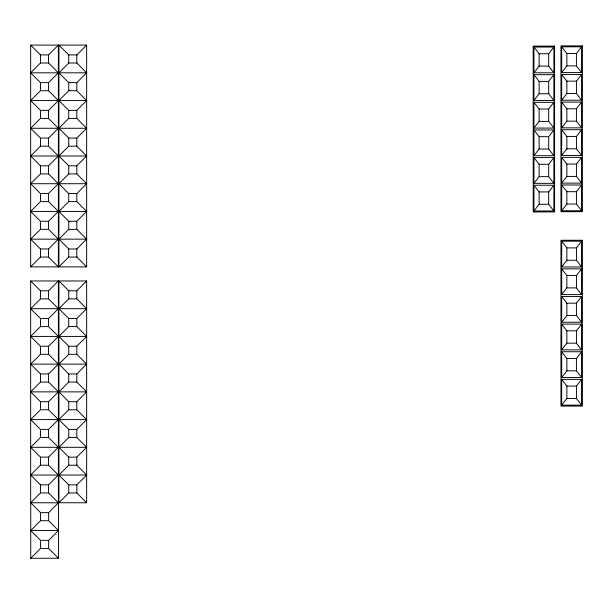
<?xml version="1.0" encoding="UTF-8"?>
<svg xmlns="http://www.w3.org/2000/svg" width="613" height="613" viewBox="0 0 613 613"><rect width="100%" height="100%" fill="white"/><g stroke="black" fill="none" stroke-linecap="round" stroke-linejoin="round"><path stroke-width="0.92" d="M533.931 72.801L539.118 66.104L539.118 53.745L533.931 47.04L553.876 47.04L553.876 72.801L533.931 72.801L533.931 47.04M553.876 72.801L548.689 66.104L548.689 53.745L553.876 47.04M533.931 100.44L539.118 93.735L539.118 81.383L533.931 74.679L553.876 74.679L553.876 100.44L533.931 100.44L533.931 74.679M553.876 100.44L548.689 93.735L548.689 81.383L553.876 74.679M561.677 72.572L566.872 65.875L566.872 53.515L561.677 46.81L581.622 46.81L581.622 72.572L561.677 72.572L561.677 46.81M581.622 72.572L576.435 65.875L576.435 53.515L581.622 46.81M533.931 128.079L539.118 121.374L539.118 109.014L533.931 102.317L553.876 102.317L553.876 128.079L533.931 128.079L533.931 102.317M553.876 128.079L548.689 121.374L548.689 109.014L553.876 102.317M561.677 100.21L566.872 93.505L566.872 81.154L561.677 74.449L581.622 74.449L581.622 100.21L561.677 100.21L561.677 74.449M581.622 100.21L576.435 93.505L576.435 81.154L581.622 74.449M533.931 155.71L539.118 149.013L539.118 136.653L533.931 129.948L553.876 129.948L553.876 155.71L533.931 155.71L533.931 129.948M553.876 155.71L548.689 149.013L548.689 136.653L553.876 129.948M561.677 127.849L566.872 121.144L566.872 108.785L561.677 102.087L581.622 102.087L581.622 127.849L561.677 127.849L561.677 102.087M581.622 127.849L576.435 121.144L576.435 108.785L581.622 102.087M533.931 183.348L539.118 176.644L539.118 164.292L533.931 157.587L553.876 157.587L553.876 183.348L533.931 183.348L533.931 157.587M553.876 183.348L548.689 176.644L548.689 164.292L553.876 157.587M561.677 155.48L566.872 148.783L566.872 136.423L561.677 129.718L581.622 129.718L581.622 155.48L561.677 155.48L561.677 129.718M581.622 155.48L576.435 148.783L576.435 136.423L581.622 129.718M533.931 210.987L539.118 204.282L539.118 191.923L533.931 185.226L553.876 185.226L553.876 210.987L533.931 210.987L533.931 185.226M553.876 210.987L548.689 204.282L548.689 191.923L553.876 185.226M561.677 183.118L566.872 176.414L566.872 164.054L561.677 157.357L581.622 157.357L581.622 183.118L561.677 183.118L561.677 157.357M581.622 183.118L576.435 176.414L576.435 164.054L581.622 157.357M561.677 210.757L566.872 204.052L566.872 191.693L561.677 184.988L581.622 184.988L581.622 210.757L561.677 210.757L561.677 184.988M581.622 210.757L576.435 204.052L576.435 191.693L581.622 184.988M561.677 266.962L566.872 260.264L566.872 247.905L561.677 241.2L581.622 241.2L581.622 266.962L561.677 266.962L561.677 241.2M581.622 266.962L576.435 260.264L576.435 247.905L581.622 241.2M561.677 294.6L566.872 287.895L566.872 275.536L561.677 268.839L581.622 268.839L581.622 294.6L561.677 294.6L561.677 268.839M581.622 294.6L576.435 287.895L576.435 275.536L581.622 268.839M561.677 322.239L566.872 315.534L566.872 303.174L561.677 296.47L581.622 296.47L581.622 322.239L561.677 322.239L561.677 296.47M581.622 322.239L576.435 315.534L576.435 303.174L581.622 296.47M561.677 349.87L566.872 343.173L566.872 330.813L561.677 324.108L581.622 324.108L581.622 349.87L561.677 349.87L561.677 324.108M581.622 349.87L576.435 343.173L576.435 330.813L581.622 324.108M561.677 377.508L566.872 370.804L566.872 358.444L561.677 351.747L581.622 351.747L581.622 377.508L561.677 377.508L561.677 351.747M581.622 377.508L576.435 370.804L576.435 358.444L581.622 351.747M561.677 405.147L566.872 398.442L566.872 386.083L561.677 379.378L581.622 379.378L581.622 405.147L561.677 405.147L561.677 379.378M581.622 405.147L576.435 398.442L576.435 386.083L581.622 379.378M58.373 45.094L48.55 54.917L48.55 62.993L58.373 72.817L48.55 82.64L40.473 82.64L30.65 72.817L40.473 62.993L40.473 54.917L30.65 45.094L58.373 45.094L58.373 266.885L30.65 266.885L30.65 45.094M48.55 82.64L48.55 90.716L58.373 100.547L48.55 110.371L40.473 110.371L30.65 100.547L40.473 90.716L40.473 82.64M58.917 72.817L68.74 62.993L76.824 62.993L86.648 72.817L76.824 82.64L68.74 82.64L58.917 72.817L86.648 72.817M76.824 62.993L76.824 54.917L86.648 45.094L58.917 45.094L58.917 266.885L86.648 266.885L86.648 45.094M40.473 146.17L48.55 146.17L58.373 155.993L48.55 165.816L48.55 173.893L58.373 183.716L48.55 193.539L40.473 193.539L30.65 183.716L40.473 173.893L40.473 165.816L30.65 155.993L40.473 146.17L40.473 138.094L30.65 128.27L40.473 118.447L40.473 110.371M68.74 90.716L76.824 90.716L86.648 100.547L76.824 110.371L68.74 110.371L58.917 100.547L68.74 90.716L68.74 82.64M48.55 146.17L48.55 138.094L58.373 128.27L48.55 118.447L48.55 110.371M76.824 110.371L76.824 118.447L86.648 128.27L76.824 138.094L68.74 138.094L58.917 128.27L68.74 118.447L68.74 110.371M76.824 165.816L68.74 165.816L58.917 155.993L68.74 146.17L76.824 146.17L86.648 155.993L76.824 165.816L76.824 173.893L86.648 183.716L76.824 193.539L76.824 201.616L86.648 211.439L76.824 221.262L76.824 229.339L86.648 239.162L76.824 248.985L68.74 248.985L58.917 239.162L68.74 229.339L76.824 229.339M48.55 193.539L48.55 201.616L58.373 211.439L48.55 221.262L40.473 221.262L30.65 211.439L40.473 201.616L40.473 193.539M76.824 193.539L68.74 193.539L58.917 183.716L68.74 173.893L68.74 165.816M30.65 266.885L40.473 257.062L40.473 248.985L30.65 239.162L40.473 229.339L40.473 221.262M68.74 229.339L68.74 221.262L58.917 211.439L68.74 201.616L68.74 193.539M40.473 248.985L48.55 248.985L58.373 239.162L48.55 229.339L48.55 221.262M58.917 266.885L68.74 257.062L76.824 257.062L86.648 266.885M40.473 298.868L48.55 298.868L58.373 308.691L48.55 318.515L40.473 318.515L30.65 308.691L40.473 298.868L40.473 290.792L30.65 280.969L58.373 280.969L58.373 502.76L48.55 492.936L48.55 484.86L58.373 475.037L48.55 465.213L40.473 465.213L30.65 475.037L40.473 484.86L48.55 484.86M40.473 290.792L48.55 290.792L58.373 280.969M48.55 346.238L40.473 346.238L30.65 336.414L40.473 326.591L48.55 326.591L58.373 336.414L48.55 346.238L48.55 354.314L58.373 364.137L48.55 373.968L48.55 382.045L58.373 391.868L48.55 401.691L40.473 401.691L30.65 391.868L40.473 382.045L48.55 382.045M68.74 382.045L76.824 382.045L86.648 391.868L76.824 401.691L76.824 409.768L86.648 419.591L76.824 429.414L68.74 429.414L58.917 419.591L68.74 409.768L68.74 401.691L58.917 391.868L68.74 382.045L68.74 373.968L58.917 364.137L68.74 354.314L68.74 346.238L58.917 336.414L68.74 326.591L68.74 318.515L58.917 308.691L68.74 298.868L68.74 290.792L58.917 280.969L86.648 280.969L86.648 502.76L58.917 502.76L58.917 280.969M68.74 290.792L76.824 290.792L86.648 280.969M48.55 373.968L40.473 373.968L30.65 364.137L40.473 354.314L48.55 354.314M68.74 318.515L76.824 318.515L86.648 308.691L76.824 298.868L76.824 290.792M68.74 346.238L76.824 346.238L86.648 336.414L76.824 326.591L68.74 326.591M30.65 419.591L40.473 409.768L48.55 409.768L58.373 419.591L48.55 429.414L40.473 429.414L30.65 419.591L58.373 419.591M68.74 373.968L76.824 373.968L86.648 364.137L76.824 354.314L76.824 346.238M40.473 465.213L40.473 457.137L30.65 447.314L40.473 437.49L40.473 429.414M48.55 465.213L48.55 457.137L58.373 447.314L48.55 437.49L48.55 429.414M68.74 437.49L76.824 437.49L86.648 447.314L76.824 457.137L76.824 465.213L86.648 475.037L76.824 484.86L68.74 484.86L58.917 475.037L68.74 465.213L68.74 457.137L58.917 447.314L68.74 437.49L68.74 429.414M58.465 502.813L48.642 512.637L40.558 512.637L30.734 502.813L30.734 558.259L58.465 558.259L58.465 502.813L30.65 502.76L40.473 492.936L48.55 492.936M30.734 558.259L40.558 548.436L40.558 540.36L30.734 530.536L40.558 520.713L40.558 512.637M58.917 502.76L68.74 492.936L68.74 484.86M58.465 558.259L48.642 548.436L48.642 540.36L58.465 530.536L48.642 520.713L48.642 512.637M566.872 53.515L576.435 53.515M539.118 53.745L548.689 53.745M40.473 54.917L48.55 54.917M58.917 45.094L68.74 54.917L76.824 54.917M40.473 62.993L48.55 62.993M566.872 65.875L576.435 65.875M539.118 66.104L548.689 66.104M30.65 72.817L58.373 72.817M566.872 81.154L576.435 81.154M539.118 81.383L548.689 81.383M40.473 90.716L48.55 90.716M566.872 93.505L576.435 93.505M539.118 93.735L548.689 93.735M30.65 100.547L58.373 100.547M58.917 100.547L86.648 100.547M566.872 108.785L576.435 108.785M539.118 109.014L548.689 109.014M40.473 118.447L48.55 118.447M68.74 118.447L76.824 118.447M566.872 121.144L576.435 121.144M539.118 121.374L548.689 121.374M30.65 128.27L58.373 128.27M58.917 128.27L86.648 128.27M566.872 136.423L576.435 136.423M539.118 136.653L548.689 136.653M40.473 138.094L48.55 138.094M566.872 148.783L576.435 148.783M539.118 149.013L548.689 149.013M30.65 155.993L58.373 155.993M58.917 155.993L86.648 155.993M566.872 164.054L576.435 164.054M539.118 164.292L548.689 164.292M40.473 165.816L48.55 165.816M40.473 173.893L48.55 173.893M68.74 173.893L76.824 173.893M566.872 176.414L576.435 176.414M539.118 176.644L548.689 176.644M30.65 183.716L58.373 183.716M58.917 183.716L86.648 183.716M566.872 191.693L576.435 191.693M539.118 191.923L548.689 191.923M40.473 201.616L48.55 201.616M68.74 201.616L76.824 201.616M566.872 204.052L576.435 204.052M539.118 204.282L548.689 204.282M30.65 211.439L58.373 211.439M58.917 211.439L86.648 211.439M68.74 221.262L76.824 221.262M40.473 229.339L48.55 229.339M30.65 239.162L58.373 239.162M58.917 239.162L86.648 239.162M566.872 247.905L576.435 247.905M40.473 257.062L48.55 257.062L58.373 266.885M566.872 260.264L576.435 260.264M566.872 275.536L576.435 275.536M566.872 287.895L576.435 287.895M68.74 298.868L76.824 298.868M566.872 303.174L576.435 303.174M30.65 308.691L58.373 308.691M58.917 308.691L86.648 308.691M566.872 315.534L576.435 315.534M566.872 330.813L576.435 330.813M30.65 336.414L58.373 336.414M58.917 336.414L86.648 336.414M566.872 343.173L576.435 343.173M68.74 354.314L76.824 354.314M566.872 358.444L576.435 358.444M30.65 364.137L58.373 364.137M58.917 364.137L86.648 364.137M566.872 370.804L576.435 370.804M566.872 386.083L576.435 386.083M30.65 391.868L58.373 391.868M58.917 391.868L86.648 391.868M566.872 398.442L576.435 398.442M68.74 401.691L76.824 401.691M68.74 409.768L76.824 409.768M58.917 419.591L86.648 419.591M40.473 437.49L48.55 437.49M30.65 447.314L58.373 447.314M58.917 447.314L86.648 447.314M40.473 457.137L48.55 457.137M68.74 457.137L76.824 457.137M68.74 465.213L76.824 465.213M30.65 475.037L58.373 475.037M58.917 475.037L86.648 475.037M68.74 492.936L76.824 492.936L86.648 502.76M40.558 520.713L48.642 520.713M30.734 530.536L58.465 530.536M40.558 540.36L48.642 540.36M40.558 548.436L48.642 548.436M76.824 82.64L76.824 90.716M76.824 138.094L76.824 146.17M76.824 248.985L76.824 257.062M76.824 318.515L76.824 326.591M76.824 373.968L76.824 382.045M76.824 429.414L76.824 437.49M76.824 484.86L76.824 492.936M68.74 54.917L68.74 62.993M68.74 138.094L68.74 146.17M68.74 248.985L68.74 257.062M48.55 248.985L48.55 257.062M48.55 290.792L48.55 298.868M48.55 318.515L48.55 326.591M48.55 401.691L48.55 409.768M40.473 318.515L40.473 326.591M40.473 346.238L40.473 354.314M40.473 373.968L40.473 382.045M40.473 401.691L40.473 409.768M40.473 484.86L40.473 492.936M30.65 280.969L30.65 502.76M582.35 45.875L560.956 45.875L560.956 211.692L582.35 211.692L582.35 45.875M554.596 46.105L533.203 46.105L533.203 211.922L554.596 211.922L554.596 46.105M582.35 240.265L560.956 240.265L560.956 406.082L582.35 406.082L582.35 240.265"/></g></svg>
